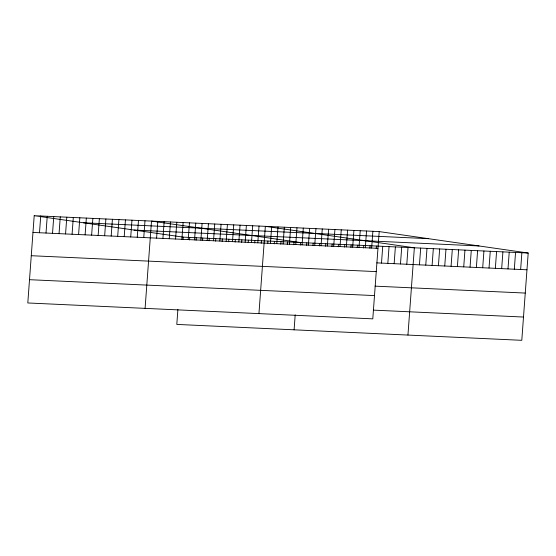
<?xml version="1.0" encoding="UTF-8"?>
<svg xmlns="http://www.w3.org/2000/svg" width="556" height="556" viewBox="0 0 556 556"><rect width="100%" height="100%" fill="white"/><g stroke="black" fill="none" stroke-linecap="round" stroke-linejoin="round"><path stroke-width="0.83" d="M34.208 215.686L27.8 302.964L372.791 318.859L379.199 231.588L34.208 215.686L183.209 237.141L528.2 253.036L521.792 340.314L176.801 324.412L177.899 309.456M39.497 232.742L40.727 215.985M46.009 233.04L47.239 216.284M52.528 233.339L53.758 216.583M59.047 233.645L60.277 216.889M65.559 233.944L66.789 217.187M72.078 234.243L73.309 217.486M78.591 234.542L79.828 217.785M85.11 234.84L86.34 218.091M91.629 235.146L92.859 218.39M98.141 235.445L99.371 218.689M104.66 235.744L105.89 218.988M111.179 236.043L112.409 219.286M117.691 236.349L118.921 219.592M124.21 236.647L125.441 219.891M130.723 236.946L131.953 220.19M137.242 237.245L138.472 220.489M143.761 237.544L144.991 220.788M145.095 308.365L151.503 221.093L300.511 242.541L300.323 245.057M156.597 238.142L157.828 221.385M162.922 238.427L164.152 221.677M169.246 238.719L170.477 221.962M175.571 239.01L176.801 222.254M181.895 239.302L183.132 222.546M183.028 239.65L183.209 237.141M188.22 239.594L189.457 222.838M189.54 239.949L189.728 237.44M194.551 239.886L195.781 223.13M196.06 240.255L196.247 237.739M200.876 240.178L202.106 223.422M202.579 240.553L202.759 238.037M207.2 240.47L208.43 223.714M209.091 240.852L209.278 238.336M213.525 240.762L214.755 224.005M215.61 241.151L215.797 238.642M219.849 241.054L221.079 224.297M222.129 241.457L222.31 238.941M226.174 241.346L227.404 224.589M228.641 241.756L228.829 239.24M232.498 241.638L233.728 224.881M235.16 242.055L235.341 239.539M238.823 241.929L240.053 225.173M241.672 242.353L241.86 239.845M245.147 242.221L246.377 225.465M248.191 242.652L248.379 240.143M251.472 242.513L252.702 225.757M254.711 242.958L254.891 240.442M257.796 242.805L259.026 226.049M261.223 243.257L261.41 240.741M258.943 313.612L265.351 226.341L414.352 247.788L407.944 335.066M267.742 243.556L267.922 241.04M270.445 243.382L271.675 226.633M274.261 243.855L274.442 241.346M276.77 243.674L278 226.917M280.773 244.153L280.961 241.645M283.094 243.966L284.325 227.209M287.292 244.459L287.473 241.943M289.419 244.258L290.649 227.501M293.804 244.758L293.992 242.242M295.743 244.55L296.974 227.793M294.096 329.819L295.194 314.863M302.068 244.842L303.298 228.085M306.648 245.349L306.836 242.833M308.392 245.133L309.623 228.377M312.972 245.641L313.16 243.125M314.717 245.425L315.947 228.669M319.297 245.933L319.485 243.417M321.041 245.717L322.271 228.961M325.621 246.225L325.809 243.709M327.366 246.009L328.596 229.253M331.946 246.516L332.134 244.001M333.69 246.301L334.92 229.545M338.27 246.808L338.458 244.292M340.015 246.593L341.252 229.836M344.595 247.1L344.783 244.584M346.346 246.885L347.576 230.128M350.919 247.392L351.107 244.876M352.671 247.177L353.901 230.42M357.244 247.684L357.432 245.168M358.995 247.469L360.225 230.712M363.568 247.976L363.756 245.46M365.32 247.761L366.55 231.004M369.893 248.261L370.081 245.752M371.644 248.052L372.874 231.296M376.217 248.553L376.405 246.044M381.499 263.092L382.73 246.336M387.824 263.384L389.054 246.628M394.148 263.676L395.379 246.92M400.473 263.961L401.703 247.211M406.797 264.253L408.028 247.496M419.446 264.837L420.677 248.08M425.771 265.129L427.001 248.372M432.095 265.42L433.326 248.664M438.42 265.712L439.65 248.956M444.744 266.004L445.975 249.248M451.069 266.296L452.306 249.54M457.4 266.588L458.63 249.832M463.725 266.88L464.955 250.124M470.049 267.172L471.279 250.415M476.374 267.464L477.604 250.707M482.698 267.756L483.928 250.999M489.023 268.048L490.253 251.291M495.347 268.339L496.577 251.583M501.672 268.631L502.902 251.875M507.996 268.916L509.226 252.167M514.321 269.208L515.551 252.452M520.645 269.5L521.875 252.744M83.379 222.761L428.37 238.663M134.038 230.059L479.029 245.96M32.978 232.443L377.969 248.337M376.753 262.87L526.97 269.792M31.268 255.711L376.259 271.613M375.05 286.145L525.26 293.068M29.51 279.689L374.494 295.59M373.284 310.123L523.502 317.045M379.199 231.588L528.2 253.036"/></g></svg>
